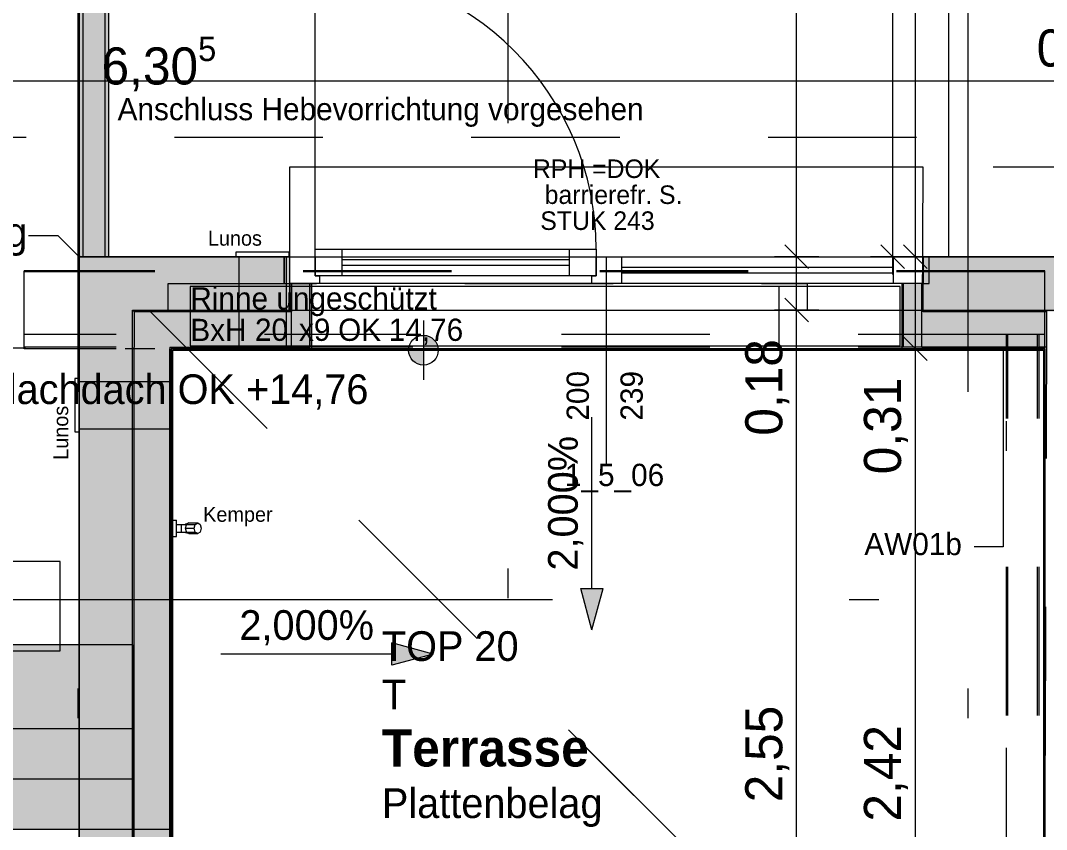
# Model space of a CAD drawing. Header units: metres. Extents: x -3 to 171, y -23 to 41.
# Drawn here: x 2.807 to 6.265, y -12.774 to -10.05 of the extents above; entities that cross this region are included whole.
import ezdxf

# ---------------------------------------------------------------- set-up
doc = ezdxf.new("R2010")
doc.units = ezdxf.units.M
doc.header["$MEASUREMENT"] = 0
for name, pattern in [('Achse', [0.004, 0.002, -0.001, 0, -0.001]), ('Punkt 1_1', [0.075, 0.025, -0.05]), ('Schnittlinie', [0.006, 0.003, -0.0015, 0, -0.0015]), ('Untersicht', [0.001, 0.0005, -0.0005])]:
    doc.linetypes.add(name, pattern=pattern)
for name, color, linetype in [('5._2.DG PP STG1_1_000 Achsraster', 7, 'Continuous'), ('5._2.DG PP STG1_1_110 Wand Aussen', 7, 'Continuous'), ('5._2.DG PP STG1_1_112 Wand Aussen - Schachtwände', 7, 'Continuous'), ('5._2.DG PP STG1_1_130 Wand Innen', 7, 'Continuous'), ('5._2.DG PP STG1_1_220 Bodenaufbau', 7, 'Continuous'), ('5._2.DG PP STG1_1_221 Bodenaufbau - Abdichtung', 7, 'Continuous'), ('5._2.DG PP STG1_1_221 Bodenaufbau - Terrassenbelag', 7, 'Continuous'), ('5._2.DG PP STG1_1_230 Decke abgehaengt', 7, 'Continuous'), ('5._2.DG PP STG1_1_310 Dachkonstruktion massiv', 7, 'Continuous'), ('5._2.DG PP STG1_1_330 Dachaufbau', 7, 'Continuous'), ('5._2.DG PP STG1_1_510 Möblierung', 7, 'Continuous'), ('5._2.DG PP STG1_1_520 Fixeinbauten', 7, 'Continuous'), ('5._2.DG PP STG1_1_530 Küche', 7, 'Continuous'), ('5._2.DG PP STG1_1_611 Entwässerung', 7, 'Continuous'), ('5._2.DG PP STG1_1_810 Raum', 7, 'Continuous'), ('5._2.DG PP STG1_1_851 Marker Schnitt', 7, 'Continuous'), ('5._2.DG PP STG1_1_915 Allgemein Beschriftung.x', 7, 'Continuous'), ('5._2.DG PP STG1_1_950 Polierplan Bemaßung', 7, 'Continuous'), ('5._2.DG PP STG1_1_950-1 Polierplan Bemaßung Küche', 7, 'Continuous'), ('5._2.DG PP STG1_1_955 Polierplan Beschriftung', 7, 'Continuous')]:
    doc.layers.add(name, color=color, linetype=linetype)
doc.styles.add('ERSTELLTER_STIL_2', font='')
doc.styles.add('ERSTELLTER_STIL_6', font='')
doc.styles.get('ERSTELLTER_STIL_2').set_extended_font_data('Eurostile')
doc.styles.get('ERSTELLTER_STIL_6').set_extended_font_data('Eurostile', bold=True)

msp = doc.modelspace()

# ---------------------------------------------------------------- hatches: boundary and pattern name
at = {"layer": '5._2.DG PP STG1_1_110 Wand Aussen', "linetype": 'Continuous', "lineweight": 13, "true_color": 0x3f7f02}
for points in [[(3.005, -11.025), (3.185, -11.025), (3.005, -10.845)], [(3.005, -10.845), (3.185, -11.025), (3.185, -10.845)], [(3.6954, -10.845), (3.185, -10.845), (3.185, -11.025), (3.7154, -11.025), (3.7154, -10.935), (3.6954, -10.935)], [(5.8694, -10.935), (5.8494, -10.935), (5.8494, -11.025), (6.39, -11.025), (6.39, -10.845), (5.8694, -10.845)], [(3.005, -11.025), (3.005, -13.3404), (3.185, -13.3404), (3.185, -11.025)]]:
    msp.add_hatch(color=76, dxfattribs=at).paths.add_polyline_path(points)
at = {"layer": '5._2.DG PP STG1_1_110 Wand Aussen', "linetype": 'Continuous', "lineweight": 13, "true_color": 0xff6400}
for points in [[(3.7154, -10.845), (3.6954, -10.845), (3.6954, -10.935), (3.7154, -10.935)], [(5.8494, -10.935), (5.8694, -10.935), (5.8694, -10.845), (5.8494, -10.845)], [(3.7204, -11.15), (3.7824, -11.15), (3.7824, -10.935), (3.7204, -10.935)], [(5.8444, -11.15), (5.8444, -10.935), (5.7824, -10.935), (5.7824, -11.15)], [(3.19, -11.15), (3.31, -11.15), (3.19, -11.03)], [(3.19, -11.03), (3.31, -11.15), (3.31, -11.03)], [(3.31, -11.03), (3.31, -11.15), (3.7204, -11.15), (3.7204, -11.03)], [(5.8444, -11.15), (6.265, -11.15), (6.265, -11.03), (5.8444, -11.03)], [(3.19, -11.15), (3.19, -13.3404), (3.31, -13.3404), (3.31, -11.15)]]:
    msp.add_hatch(color=30, dxfattribs=at).paths.add_polyline_path(points)
at = {"layer": '5._2.DG PP STG1_1_110 Wand Aussen', "linetype": 'Continuous', "lineweight": 0, "true_color": 0x373737}
for points in [[(3.7154, -11.03), (3.7204, -11.03), (3.7204, -10.935), (3.7154, -10.935)], [(5.8494, -11.03), (5.8494, -10.935), (5.8444, -10.935), (5.8444, -11.03)], [(3.185, -11.03), (3.19, -11.03), (3.185, -11.025)], [(3.185, -11.025), (3.19, -11.03), (3.19, -11.025)], [(3.185, -11.03), (3.185, -13.3404), (3.19, -13.3404), (3.19, -11.03)], [(3.19, -11.03), (3.7154, -11.03), (3.7154, -11.025), (3.19, -11.025)], [(5.8494, -11.03), (6.385, -11.03), (6.385, -11.025), (5.8494, -11.025)]]:
    msp.add_hatch(color=250, dxfattribs=at).paths.add_polyline_path(points)
at = {"layer": '5._2.DG PP STG1_1_130 Wand Innen', "linetype": 'Continuous', "lineweight": 13, "true_color": 0xfb02fe}
for points in [[(3.005, -8.6195), (3.005, -10.845), (3.0175, -10.845), (3.0175, -8.6195)], [(3.105, -10.845), (3.105, -8.6195), (3.0925, -8.6195), (3.0925, -10.845)]]:
    msp.add_hatch(color=6, dxfattribs=at).paths.add_polyline_path(points)
at = {"layer": '5._2.DG PP STG1_1_130 Wand Innen', "linetype": 'Continuous', "lineweight": 13, "true_color": 0xffaa00}
msp.add_hatch(color=40, dxfattribs=at).paths.add_polyline_path([(3.0175, -8.6195), (3.0175, -10.845), (3.0925, -10.845), (3.0925, -8.6195)])
at = {"layer": '5._2.DG PP STG1_1_310 Dachkonstruktion massiv', "linetype": 'Continuous', "lineweight": 13, "true_color": 0x3f7f02}
msp.add_hatch(color=76, dxfattribs=at).paths.add_polyline_path([(3.1851, -12.435), (3.1851, -12.1522), (2.775, -12.1522), (2.775, -12.435)])
at = {"layer": '5._2.DG PP STG1_1_310 Dachkonstruktion massiv', "linetype": 'Continuous', "lineweight": 13, "true_color": 0xffaa00}
for points in [[(3.1851, -12.6047), (3.1851, -12.435), (2.775, -12.435), (2.775, -12.6047)], [(0.1771, -12.7744), (3.1851, -12.7744), (3.1851, -12.6047), (2.775, -12.6047), (2.775, -12.7247), (1.075, -12.7247), (1.075, -12.6047), (0.1765, -12.6047)]]:
    msp.add_hatch(color=40, dxfattribs=at).paths.add_polyline_path(points)
at = {"layer": '5._2.DG PP STG1_1_950 Polierplan Bemaßung', "linetype": 'Continuous', "lineweight": 0, "true_color": 0x000000}
for points in [[(4.1651, -11.16), (4.2151, -11.16), (4.2113, -11.1409), (4.2004, -11.1246), (4.1842, -11.1138), (4.1651, -11.11)], [(4.1651, -11.16), (4.1151, -11.16), (4.1189, -11.1791), (4.1297, -11.1954), (4.1459, -11.2062), (4.1651, -11.21)]]:
    msp.add_hatch(color=18, dxfattribs=at).paths.add_polyline_path(points)
at = {"layer": '5._2.DG PP STG1_1_950 Polierplan Bemaßung', "linetype": 'Continuous', "lineweight": 13, "true_color": 0x6c6cff}
for points in [[(4.7329, -12.1024), (4.7704, -11.9625), (4.6954, -11.9625)], [(4.1985, -12.1835), (4.0585, -12.146), (4.0585, -12.221)]]:
    msp.add_hatch(color=171, dxfattribs=at).paths.add_polyline_path(points)
at = {"layer": '5._2.DG PP STG1_1_955 Polierplan Beschriftung', "linetype": 'Continuous', "lineweight": 13, "true_color": 0xfb02fe}
msp.add_hatch(color=6, dxfattribs=at).paths.add_polyline_path([(3.0025, -10.845), (3.0027, -10.846), (3.0032, -10.8468), (3.004, -10.8473), (3.005, -10.8475), (3.006, -10.8473), (3.0068, -10.8468), (3.0073, -10.846), (3.0075, -10.845), (3.0073, -10.844), (3.0068, -10.8432), (3.006, -10.8427), (3.005, -10.8425), (3.004, -10.8427), (3.0032, -10.8432), (3.0027, -10.844)])

# ---------------------------------------------------------------- linework, layer by layer
at = {"layer": '5._2.DG PP STG1_1_000 Achsraster', "color": 5, "linetype": 'Achse', "lineweight": 0, "ltscale": 1000}
for p, q in [((3, 3), (3, -22.5231)), ((6, 3), (6, -22.5231)), ((-1.5, -12), (21, -12))]:
    msp.add_line(p, q, dxfattribs=at)
at = {"layer": '5._2.DG PP STG1_1_110 Wand Aussen', "color": 7, "linetype": 'Continuous', "lineweight": 13, "ltscale": 1000}
for p, q in [((3.8004, -10.82), (3.8004, -9.873)), ((3.8004, -10.91), (3.8004, -10.82)), ((3.8004, -10.82), (3.8904, -10.82)), ((3.8904, -10.82), (4.6574, -10.82)), ((3.8904, -10.82), (3.8904, -10.91)), ((4.6574, -10.91), (4.6574, -10.82)), ((4.6574, -10.82), (4.7474, -10.82)), ((4.7474, -10.82), (4.7474, -10.91)), ((3.7154, -10.845), (3.8004, -10.845)), ((3.7154, -10.935), (3.7154, -10.845)), ((3.8004, -10.845), (3.8004, -10.91)), ((3.8904, -10.855), (4.6574, -10.855)), ((4.7474, -10.91), (4.7474, -10.845)), ((4.7474, -10.845), (4.7824, -10.845)), ((4.7824, -10.845), (4.8324, -10.845)), ((4.7824, -11.5441), (4.7824, -10.845)), ((4.8324, -10.845), (5.7494, -10.845)), ((4.8324, -10.845), (4.8324, -10.935)), ((5.7494, -10.935), (5.7494, -10.845)), ((5.7494, -10.845), (5.8494, -10.845)), ((5.8494, -10.845), (5.8494, -10.935)), ((4.6574, -10.875), (3.8904, -10.875)), ((4.8324, -10.88), (5.7494, -10.88)), ((3.8004, -10.91), (3.8154, -10.91)), ((3.8904, -10.91), (3.8004, -10.91)), ((3.8154, -10.91), (3.8154, -10.935)), ((4.6574, -10.91), (3.8904, -10.91)), ((4.7474, -10.91), (4.6574, -10.91)), ((4.7324, -10.935), (4.7324, -10.91)), ((4.7324, -10.91), (4.7474, -10.91)), ((5.7494, -10.9), (4.8324, -10.9)), ((3.7154, -10.935), (3.7204, -10.935)), ((3.8154, -10.935), (3.7154, -10.935)), ((3.7154, -10.935), (3.7204, -10.935)), ((3.7154, -10.935), (3.7204, -10.935)), ((3.7204, -10.935), (3.7824, -10.935)), ((3.7204, -10.935), (3.7204, -11.03)), ((3.7204, -11.03), (3.7204, -10.935)), ((3.7204, -10.935), (3.7824, -10.935)), ((3.7204, -10.935), (3.7824, -10.935)), ((3.7824, -10.935), (3.7824, -11.15)), ((3.7824, -10.935), (3.7874, -10.935)), ((3.7824, -11.15), (3.7824, -10.935)), ((3.7874, -10.935), (3.7874, -11.155)), ((3.7874, -10.935), (3.7874, -11.155)), ((4.7324, -10.935), (3.8154, -10.935)), ((4.7824, -10.935), (4.7324, -10.935)), ((4.8324, -10.935), (4.7824, -10.935)), ((5.7494, -10.935), (4.8324, -10.935)), ((5.8494, -10.935), (5.7494, -10.935)), ((5.7774, -10.935), (5.7774, -11.155)), ((5.7824, -10.935), (5.7774, -10.935)), ((5.7774, -10.935), (5.7774, -11.155)), ((5.8444, -10.935), (5.7824, -10.935)), ((5.7824, -10.935), (5.7824, -11.15)), ((5.7824, -11.15), (5.7824, -10.935)), ((5.8444, -10.935), (5.7824, -10.935)), ((5.8444, -10.935), (5.7824, -10.935)), ((5.8494, -10.935), (5.8444, -10.935)), ((5.8444, -10.935), (5.8444, -11.03)), ((5.8444, -11.03), (5.8444, -10.935)), ((5.8494, -10.935), (5.8444, -10.935)), ((5.8494, -10.935), (5.8444, -10.935)), ((3.19, -11.03), (3.19, -11.15)), ((3.19, -11.03), (3.7154, -11.03)), ((3.19, -11.03), (3.19, -11.15)), ((3.7154, -11.03), (3.7204, -11.03)), ((3.7204, -11.15), (3.7204, -11.03)), ((5.8494, -11.03), (5.8444, -11.03)), ((5.8444, -11.15), (5.8444, -11.03)), ((5.8494, -11.03), (6.265, -11.03)), ((3.19, -13.3404), (3.19, -11.15)), ((3.31, -11.15), (3.31, -11.155)), ((3.31, -11.15), (3.7204, -11.15)), ((3.31, -11.15), (3.31, -11.155)), ((3.31, -13.3404), (3.31, -11.155)), ((3.7204, -11.15), (3.7824, -11.15)), ((3.7824, -11.155), (3.7874, -11.155)), ((3.7824, -11.155), (5.7824, -11.155)), ((3.7824, -11.155), (3.7874, -11.155)), ((5.7824, -11.155), (5.7774, -11.155)), ((5.7824, -11.155), (5.7774, -11.155)), ((5.8444, -11.15), (5.7824, -11.15)), ((5.7824, -11.155), (5.7824, -11.155)), ((5.8444, -11.15), (6.26, -11.15)), ((6.265, -11.15), (6.26, -11.15)), ((6.265, -11.15), (6.26, -11.15))]:
    msp.add_line(p, q, dxfattribs=at)
at = {"layer": '5._2.DG PP STG1_1_110 Wand Aussen', "color": 7, "linetype": 'Continuous', "lineweight": 18, "ltscale": 1000}
for p, q in [((3.6954, -10.935), (3.6954, -10.845)), ((3.6954, -10.935), (3.6954, -10.845)), ((3.6954, -10.935), (3.6954, -10.845)), ((5.8694, -10.935), (5.8694, -10.845)), ((5.8694, -10.935), (5.8694, -10.845)), ((5.8694, -10.935), (5.8694, -10.845)), ((3.6954, -10.935), (3.7154, -10.935)), ((3.6954, -10.935), (3.7154, -10.935)), ((3.6954, -10.935), (3.7154, -10.935)), ((3.7154, -11.025), (3.7154, -10.935)), ((5.8494, -10.935), (5.8694, -10.935)), ((5.8494, -11.025), (5.8494, -10.935)), ((5.8494, -10.935), (5.8694, -10.935)), ((5.8494, -10.935), (5.8694, -10.935)), ((3.185, -11.025), (3.185, -11.03)), ((3.185, -11.025), (3.7154, -11.025)), ((3.185, -11.025), (3.185, -11.03)), ((3.185, -13.3404), (3.185, -11.03)), ((5.8494, -11.025), (6.385, -11.025))]:
    msp.add_line(p, q, dxfattribs=at)
at = {"layer": '5._2.DG PP STG1_1_110 Wand Aussen', "color": 8, "linetype": 'Punkt 1_1', "lineweight": 13, "ltscale": 1000}
for p, q in [((3.6954, -10.845), (5.8694, -10.845)), ((3.7874, -11.155), (5.7774, -11.155))]:
    msp.add_line(p, q, dxfattribs=at)
at = {"layer": '5._2.DG PP STG1_1_110 Wand Aussen', "color": 7, "linetype": 'Continuous', "lineweight": 18, "ltscale": 1000, "flags": 128}
for points in [[(3.005, -10.845), (3.005, -11.025)], [(3.6954, -10.845), (3.005, -10.845)], [(6.39, -10.845), (5.8694, -10.845)], [(3.005, -11.025), (3.005, -13.3404)]]:
    msp.add_lwpolyline(points, dxfattribs=at)
at = {"layer": '5._2.DG PP STG1_1_110 Wand Aussen', "color": 7, "linetype": 'Continuous', "lineweight": 13, "ltscale": 1000, "flags": 128}
for points in [[(3.7154, -10.845), (3.6954, -10.845), (3.6954, -10.935), (3.7154, -10.935)], [(5.8494, -10.935), (5.8694, -10.935), (5.8694, -10.845), (5.8494, -10.845)]]:
    msp.add_lwpolyline(points, close=True, dxfattribs=at)
for points in [[(3.315, -11.155), (3.7824, -11.155)], [(3.315, -13.3404), (3.315, -11.155)], [(5.7824, -11.155), (6.26, -11.155)], [(6.26, -11.155), (6.26, -14.995)]]:
    msp.add_lwpolyline(points, dxfattribs=at)
at = {"layer": '5._2.DG PP STG1_1_110 Wand Aussen', "color": 7, "linetype": 'Continuous', "lineweight": 13, "ltscale": 1000}
msp.add_arc((3.8004, -10.82), 0.947, 0, 90, dxfattribs=at)
msp.add_point((3.7824, -11.155), dxfattribs=at)
at = {"layer": '5._2.DG PP STG1_1_112 Wand Aussen - Schachtwände', "color": 7, "linetype": 'Continuous', "lineweight": 13, "ltscale": 1000, "flags": 128}
msp.add_lwpolyline([(3.7874, -11.145), (5.7724, -11.145), (5.7724, -10.945), (3.7874, -10.945)], close=True, dxfattribs=at)
at = {"layer": '5._2.DG PP STG1_1_130 Wand Innen', "color": 7, "linetype": 'Continuous', "lineweight": 18, "ltscale": 1000}
for p, q in [((3.0175, -8.6195), (3.0175, -10.845)), ((3.0925, -10.845), (3.0925, -8.6195))]:
    msp.add_line(p, q, dxfattribs=at)
at = {"layer": '5._2.DG PP STG1_1_130 Wand Innen', "color": 7, "linetype": 'Continuous', "lineweight": 18, "ltscale": 1000, "flags": 128}
for points in [[(3.005, -8.6195), (3.005, -10.845)], [(3.105, -10.845), (3.105, -8.6195)], [(3.005, -10.845), (3.105, -10.845)]]:
    msp.add_lwpolyline(points, dxfattribs=at)
at = {"layer": '5._2.DG PP STG1_1_220 Bodenaufbau', "color": 7, "linetype": 'Continuous', "lineweight": 13, "ltscale": 1000, "true_color": 0xf4f4f4, "flags": 128}
msp.add_lwpolyline([(6.635, -1.705), (0.3163, -1.705), (0.3588, -13.2951), (3.005, -13.295), (3.005, -10.845), (6.57, -10.845), (6.57, -14.69), (12.24, -14.69), (12.24, -10.845), (18.6389, -10.845), (18.6693, -1.705), (12.345, -1.705), (12.345, -0.5726), (6.635, -0.5726)], close=True, dxfattribs=at)
at = {"layer": '5._2.DG PP STG1_1_220 Bodenaufbau', "color": 7, "linetype": 'Continuous', "lineweight": 13, "ltscale": 1000, "flags": 128}
msp.add_lwpolyline([(3.315, -13.9344), (6.26, -13.9344), (6.26, -11.155), (3.315, -11.155)], close=True, dxfattribs=at)
at = {"layer": '5._2.DG PP STG1_1_221 Bodenaufbau - Abdichtung', "color": 171, "linetype": 'Untersicht', "lineweight": 13, "ltscale": 1000, "true_color": 0x6c6cff, "flags": 128}
for points in [[(3.305, -10.935), (5.459, -10.935)], [(3.305, -11.025), (3.305, -10.935)], [(5.459, -10.935), (5.459, -11.025)], [(3.1851, -11.025), (3.24, -11.025)], [(3.1851, -13.545), (3.1851, -11.025)], [(3.24, -11.025), (3.305, -11.025)], [(5.76, -13.545), (3.24, -11.025)], [(3.24, -11.025), (5.76, -13.545)], [(5.459, -11.025), (6.2655, -11.025)], [(6.2655, -11.025), (6.2587, -13.0463)]]:
    msp.add_lwpolyline(points, dxfattribs=at)
at = {"layer": '5._2.DG PP STG1_1_221 Bodenaufbau - Abdichtung', "color": 7, "linetype": 'Continuous', "lineweight": 18, "ltscale": 1000, "flags": 128}
for points in [[(3.1851, -11.025), (6.39, -11.025)], [(3.1851, -13.545), (3.1851, -11.025)]]:
    msp.add_lwpolyline(points, dxfattribs=at)
at = {"layer": '5._2.DG PP STG1_1_221 Bodenaufbau - Terrassenbelag', "color": 7, "linetype": 'Continuous', "lineweight": 18, "ltscale": 1000, "flags": 128}
for points in [[(3.3201, -11.16), (6.255, -11.16)], [(3.3201, -13.545), (3.3201, -11.16)], [(6.255, -11.16), (6.255, -13.545)]]:
    msp.add_lwpolyline(points, dxfattribs=at)
at = {"layer": '5._2.DG PP STG1_1_230 Decke abgehaengt', "color": 8, "linetype": 'Untersicht', "lineweight": 13, "ltscale": 1000}
msp.add_line((6.585, -10.5429), (5.8494, -10.5429), dxfattribs=at)
at = {"layer": '5._2.DG PP STG1_1_310 Dachkonstruktion massiv', "color": 7, "linetype": 'Continuous', "lineweight": 18, "ltscale": 1000}
for p, q in [((3.1851, -12.1522), (2.775, -12.1522)), ((3.1851, -12.1522), (3.1851, -12.435)), ((3.1851, -12.435), (2.775, -12.435))]:
    msp.add_line(p, q, dxfattribs=at)
at = {"layer": '5._2.DG PP STG1_1_310 Dachkonstruktion massiv', "color": 7, "linetype": 'Continuous', "lineweight": 13, "ltscale": 1000}
for p, q in [((3.1851, -12.6047), (2.775, -12.6047)), ((3.1851, -12.7744), (0.1771, -12.7744))]:
    msp.add_line(p, q, dxfattribs=at)
at = {"layer": '5._2.DG PP STG1_1_310 Dachkonstruktion massiv', "color": 8, "linetype": 'Untersicht', "lineweight": 13, "ltscale": 1000, "flags": 128}
for points in [[(0.3266, -10.4422), (6.57, -10.4422), (6.57, -11.1522)], [(0.3509, -11.1522), (1.0768, -11.1522), (1.0768, -10.5357), (2.7768, -10.5357), (2.7768, -11.1522), (3.005, -11.1522)]]:
    msp.add_lwpolyline(points, dxfattribs=at)
at = {"layer": '5._2.DG PP STG1_1_310 Dachkonstruktion massiv', "color": 8, "linetype": 'Punkt 1_1', "lineweight": 13, "ltscale": 1000, "flags": 128}
msp.add_lwpolyline([(5.8494, -10.5429), (3.7134, -10.5429), (3.7134, -11.025), (5.8477, -11.025)], close=True, dxfattribs=at)
at = {"layer": '5._2.DG PP STG1_1_310 Dachkonstruktion massiv', "color": 7, "linetype": 'Continuous', "lineweight": 13, "ltscale": 1000, "flags": 128}
msp.add_lwpolyline([(3.1851, -12.435), (3.1851, -12.6047), (3.1851, -12.7744)], dxfattribs=at)
at = {"layer": '5._2.DG PP STG1_1_310 Dachkonstruktion massiv', "color": 7, "linetype": 'Continuous', "lineweight": 18, "ltscale": 1000, "flags": 128}
msp.add_lwpolyline([(3.1851, -12.7744), (3.1851, -13.9344)], dxfattribs=at)
at = {"layer": '5._2.DG PP STG1_1_330 Dachaufbau', "color": 7, "linetype": 'Continuous', "lineweight": 13, "ltscale": 1000}
msp.add_line((3.315, -12.7744), (0.0471, -12.7744), dxfattribs=at)
at = {"layer": '5._2.DG PP STG1_1_510 Möblierung', "color": 8, "linetype": 'Continuous', "lineweight": 13, "ltscale": 1000, "true_color": 0x7e7f7f}
for p, q in [((2.9404, -11.8722), (2.5904, -11.8722)), ((2.9404, -12.1722), (2.9404, -11.8722)), ((2.5904, -12.1722), (2.9404, -12.1722))]:
    msp.add_line(p, q, dxfattribs=at)
at = {"layer": '5._2.DG PP STG1_1_520 Fixeinbauten', "color": 7, "linetype": 'Continuous', "lineweight": 13, "ltscale": 1000}
for p, q in [((3.3201, -11.788), (3.3201, -11.732)), ((3.3201, -11.732), (3.3331, -11.732)), ((3.3331, -11.788), (3.3331, -11.732)), ((3.3331, -11.747), (3.3488, -11.747)), ((3.3488, -11.747), (3.3662, -11.747)), ((3.3488, -11.747), (3.3488, -11.773)), ((3.363, -11.7464), (3.3619, -11.747)), ((3.3654, -11.7455), (3.363, -11.7464)), ((3.3632, -11.76), (3.3662, -11.7484)), ((3.368, -11.745), (3.3654, -11.7455)), ((3.3662, -11.7484), (3.3662, -11.747)), ((3.3669, -11.747), (3.3662, -11.747)), ((3.3662, -11.7484), (3.3665, -11.7473)), ((3.3665, -11.7473), (3.3669, -11.747)), ((3.3665, -11.7473), (3.3963, -11.7473)), ((3.3746, -11.742), (3.3669, -11.747)), ((3.37, -11.745), (3.368, -11.745)), ((3.3746, -11.742), (3.4044, -11.742)), ((3.3929, -11.76), (3.3963, -11.7473)), ((3.3963, -11.7473), (3.4044, -11.742)), ((3.4044, -11.742), (3.4124, -11.7473)), ((3.4124, -11.7473), (3.4158, -11.76)), ((3.3201, -11.788), (3.3331, -11.788)), ((3.3331, -11.773), (3.3488, -11.773)), ((3.3488, -11.773), (3.3662, -11.773)), ((3.3619, -11.773), (3.363, -11.7736)), ((3.363, -11.7736), (3.3654, -11.7745)), ((3.3632, -11.76), (3.3929, -11.76)), ((3.3662, -11.7716), (3.3632, -11.76)), ((3.3654, -11.7745), (3.368, -11.775)), ((3.3665, -11.7727), (3.3662, -11.7716)), ((3.3662, -11.7716), (3.3662, -11.773)), ((3.3669, -11.773), (3.3662, -11.773)), ((3.3669, -11.773), (3.3665, -11.7727)), ((3.3665, -11.7727), (3.3963, -11.7727)), ((3.3746, -11.778), (3.3669, -11.773)), ((3.368, -11.775), (3.37, -11.775)), ((3.3746, -11.778), (3.4044, -11.778)), ((3.3963, -11.7727), (3.3929, -11.76)), ((3.4044, -11.778), (3.3963, -11.7727)), ((3.4124, -11.7727), (3.4044, -11.778)), ((3.4158, -11.76), (3.4124, -11.7727))]:
    msp.add_line(p, q, dxfattribs=at)
at = {"layer": '5._2.DG PP STG1_1_520 Fixeinbauten', "color": 8, "linetype": 'Untersicht', "lineweight": 0, "ltscale": 1000, "flags": 128}
for points in [[(3.533, -10.83), (3.533, -10.845)], [(3.713, -10.83), (3.533, -10.83)], [(3.533, -10.845), (3.713, -10.845)], [(3.543, -10.845), (3.543, -11.155)], [(3.703, -10.845), (3.703, -11.155)], [(3.713, -10.845), (3.713, -10.83)], [(3.543, -11.155), (3.5469, -11.155), (3.5583, -11.155), (3.576, -11.155), (3.5983, -11.155), (3.623, -11.155), (3.6477, -11.155), (3.67, -11.155), (3.6877, -11.155), (3.6991, -11.155), (3.703, -11.155)], [(2.99, -11.255), (2.99, -11.435)], [(3.005, -11.255), (2.99, -11.255)], [(3.005, -11.435), (3.005, -11.255)], [(3.005, -11.265), (3.315, -11.265)], [(3.315, -11.425), (3.315, -11.4211), (3.315, -11.4097), (3.315, -11.392), (3.315, -11.3697), (3.315, -11.345), (3.315, -11.3203), (3.315, -11.298), (3.315, -11.2803), (3.315, -11.2689), (3.315, -11.265)], [(2.99, -11.435), (3.005, -11.435)], [(3.005, -11.425), (3.315, -11.425)]]:
    msp.add_lwpolyline(points, dxfattribs=at)
at = {"layer": '5._2.DG PP STG1_1_530 Küche', "color": 150, "linetype": 'Continuous', "lineweight": 13, "ltscale": 1000, "true_color": 0x0f7ffe, "flags": 128}
msp.add_lwpolyline([(6.585, -10.845), (6.585, -7.865), (5.935, -7.865), (5.935, -10.845)], close=True, dxfattribs=at)
at = {"layer": '5._2.DG PP STG1_1_611 Entwässerung', "color": 14, "linetype": 'Achse', "lineweight": 13, "ltscale": 1000, "true_color": 0xa80000}
for p, q in [((6.13, -14.4994), (6.13, -11.1064)), ((6.26, -11.155), (2.82, -11.155))]:
    msp.add_line(p, q, dxfattribs=at)
at = {"layer": '5._2.DG PP STG1_1_611 Entwässerung', "color": 171, "linetype": 'Untersicht', "lineweight": 13, "ltscale": 1000, "true_color": 0x6c6cff, "flags": 128}
for points in [[(6.26, -10.8929), (2.82, -10.8929)], [(2.82, -10.8964), (2.82, -10.8929)], [(6.26, -10.8964), (2.82, -10.8964)], [(2.82, -11.1071), (2.82, -10.8964)], [(6.26, -10.8964), (6.26, -10.8929)], [(6.26, -11.1071), (6.26, -10.8964)], [(6.13, -11.1071), (2.82, -11.1071)], [(2.82, -11.15), (2.82, -11.1071)], [(6.13, -11.1064), (6.135, -11.1064)], [(6.13, -14.39), (6.13, -11.1064)], [(6.135, -14.39), (6.135, -11.1064)], [(6.235, -11.1071), (6.135, -11.1071)], [(6.235, -11.1064), (6.24, -11.1064)], [(6.235, -14.39), (6.235, -11.1064)], [(6.24, -14.39), (6.24, -11.1064)], [(6.26, -11.1071), (6.24, -11.1071)], [(6.26, -11.15), (6.26, -11.1071)], [(2.82, -11.155), (2.82, -11.15)], [(6.13, -11.15), (2.82, -11.15)], [(6.13, -11.155), (2.82, -11.155)], [(6.235, -11.15), (6.135, -11.15)], [(6.235, -11.155), (6.135, -11.155)], [(6.26, -11.15), (6.24, -11.15)], [(6.26, -11.155), (6.24, -11.155)], [(6.26, -11.155), (6.26, -11.15)]]:
    msp.add_lwpolyline(points, dxfattribs=at)
at = {"layer": '5._2.DG PP STG1_1_611 Entwässerung', "color": 7, "linetype": 'Continuous', "lineweight": 13, "ltscale": 1000, "flags": 128}
msp.add_lwpolyline([(3.3795, -11.145), (5.3645, -11.145), (5.3645, -10.945), (3.3795, -10.945)], close=True, dxfattribs=at)
at = {"layer": '5._2.DG PP STG1_1_851 Marker Schnitt', "color": 7, "linetype": 'Schnittlinie', "lineweight": 13, "ltscale": 1000}
msp.add_line((4.45, 4.805), (4.45, -18.475), dxfattribs=at)
at = {"layer": '5._2.DG PP STG1_1_915 Allgemein Beschriftung.x', "color": 7, "linetype": 'Continuous', "lineweight": 13, "ltscale": 1000}
for p, q in [((6.1315, -11.1583), (6.1065, -11.1517)), ((6.119, -11.155), (6.119, -11.8228)), ((6.119, -11.8228), (6.0209, -11.8228))]:
    msp.add_line(p, q, dxfattribs=at)
at = {"layer": '5._2.DG PP STG1_1_950 Polierplan Bemaßung', "color": 76, "linetype": 'Continuous', "lineweight": 13, "ltscale": 1000, "true_color": 0x3f7f02}
for p, q in [((5.423, -10.845), (5.423, -2.8478)), ((0.3476, -10.2528), (6.655, -10.2528)), ((5.383, -10.805), (5.463, -10.885)), ((5.498, -10.845), (5.348, -10.845)), ((5.423, -11.025), (5.423, -10.845)), ((5.383, -10.985), (5.463, -11.065)), ((5.498, -11.025), (5.348, -11.025)), ((5.423, -13.575), (5.423, -11.025))]:
    msp.add_line(p, q, dxfattribs=at)
at = {"layer": '5._2.DG PP STG1_1_950 Polierplan Bemaßung', "color": 6, "linetype": 'Continuous', "lineweight": 13, "ltscale": 1000, "true_color": 0xfb02fe}
for p, q in [((5.823, -10.845), (5.823, -7.265)), ((5.783, -10.805), (5.863, -10.885)), ((5.898, -10.845), (5.748, -10.845)), ((5.823, -11.155), (5.823, -10.845)), ((5.783, -11.115), (5.863, -11.195)), ((5.898, -11.155), (5.748, -11.155)), ((5.823, -13.575), (5.823, -11.155))]:
    msp.add_line(p, q, dxfattribs=at)
at = {"layer": '5._2.DG PP STG1_1_950 Polierplan Bemaßung', "color": 7, "linetype": 'Continuous', "lineweight": 13, "ltscale": 1000}
for p, q in [((4.1651, -11.06), (4.1651, -11.26)), ((4.2651, -11.16), (4.0651, -11.16))]:
    msp.add_line(p, q, dxfattribs=at)
at = {"layer": '5._2.DG PP STG1_1_950 Polierplan Bemaßung', "color": 171, "linetype": 'Continuous', "lineweight": 13, "ltscale": 1000, "true_color": 0x6c6cff}
for p, q in [((4.7329, -11.9024), (4.7329, -11.3861)), ((4.7329, -11.9625), (4.7329, -11.9024)), ((4.6954, -11.9625), (4.7704, -11.9625)), ((4.7329, -12.1024), (4.6954, -11.9625)), ((4.7329, -12.1024), (4.7704, -11.9625)), ((4.0585, -12.221), (4.0585, -12.146)), ((4.1985, -12.1835), (4.0585, -12.146)), ((3.9985, -12.1835), (3.4822, -12.1835)), ((4.0585, -12.1835), (3.9985, -12.1835)), ((4.1985, -12.1835), (4.0585, -12.221))]:
    msp.add_line(p, q, dxfattribs=at)
at = {"layer": '5._2.DG PP STG1_1_950 Polierplan Bemaßung', "color": 7, "linetype": 'Continuous', "lineweight": 13, "ltscale": 1000}
msp.add_circle((4.1651, -11.16), 0.05, dxfattribs=at)
at = {"layer": '5._2.DG PP STG1_1_950-1 Polierplan Bemaßung Küche', "color": 150, "linetype": 'Continuous', "lineweight": 13, "ltscale": 1000, "true_color": 0x0f7ffe}
for p, q in [((5.7468, -10.845), (5.7468, -7.265)), ((5.7068, -10.805), (5.7868, -10.885)), ((5.8218, -10.845), (5.6718, -10.845)), ((5.7468, -10.905), (5.7468, -10.845))]:
    msp.add_line(p, q, dxfattribs=at)
at = {"layer": '5._2.DG PP STG1_1_955 Polierplan Beschriftung', "color": 6, "linetype": 'Continuous', "lineweight": 13, "ltscale": 1000, "true_color": 0xfb02fe}
for p, q in [((2.9343, -10.7743), (2.8343, -10.7743)), ((3.0032, -10.8432), (2.9343, -10.7743))]:
    msp.add_line(p, q, dxfattribs=at)
at = {"layer": '5._2.DG PP STG1_1_955 Polierplan Beschriftung', "color": 8, "linetype": 'Untersicht', "lineweight": 13, "ltscale": 1000, "flags": 128}
msp.add_lwpolyline([(0.324, -11.1522), (3.005, -11.1522), (3.005, -11.7899)], dxfattribs=at)
at = {"layer": '5._2.DG PP STG1_1_955 Polierplan Beschriftung', "color": 6, "linetype": 'Continuous', "lineweight": 13, "ltscale": 1000, "true_color": 0xfb02fe}
msp.add_circle((3.005, -10.845), 0.0025, dxfattribs=at)

# ---------------------------------------------------------------- texts
at = {"layer": '5._2.DG PP STG1_1_110 Wand Aussen', "color": 7, "linetype": 'Continuous', "lineweight": 13, "attachment_point": 9, "style": 'ERSTELLTER_STIL_2'}
for s, insert, char_height in [('\\A1;{\\pqr;\\pt0;\\fEurostile|b0|i0|c0|p0;\\W1.000000;RPH =DOK}', (4.9636, -10.5808), 0.0625), ('\\A1;{\\pqr;\\pt0;\\fEurostile|b0|i0|c0|p0;\\W1.000000;barrierefr. S. }', (5.0382, -10.6683), 0.0625), ('\\A1;{\\pqr;\\pt0;\\fEurostile|b0|i0|c0|p0;\\W1.000000;STUK 243}', (4.9445, -10.7558), 0.0625), ('\\A1;{\\pqr;\\pt0;\\fEurostile|b0|i0|c0|p0;\\W1.000000;1_5_06}', (4.9766, -11.6393), 0.075)]:
    msp.add_mtext(s, dxfattribs=dict(at, insert=insert, char_height=char_height))
at = {"layer": '5._2.DG PP STG1_1_110 Wand Aussen', "color": 7, "linetype": 'Continuous', "lineweight": 13, "char_height": 0.075, "attachment_point": 9, "rotation": 90, "style": 'ERSTELLTER_STIL_2'}
for s, insert in [('\\A1;{\\pqr;\\pt0;\\fEurostile|b0|i0|c0|p0;\\W1.000000;200}', (4.7238, -11.23)), ('\\A1;{\\pqr;\\pt0;\\fEurostile|b0|i0|c0|p0;\\W1.000000;239}', (4.9053, -11.23))]:
    msp.add_mtext(s, dxfattribs=dict(at, insert=insert))
at = {"layer": '5._2.DG PP STG1_1_810 Raum', "color": 7, "linetype": 'Continuous', "lineweight": 13, "attachment_point": 1}
for s, insert, char_height, style in [('\\A1;{\\pql;\\pt0;\\fEurostile|b0|i0|c0|p0;\\W1.000000;TOP 20}', (4.0252, -12.1067), 0.1, 'ERSTELLTER_STIL_2'), ('\\A1;{\\pql;\\pt0;\\fEurostile|b0|i0|c0|p0;\\W1.000000;T}', (4.0252, -12.2703), 0.1, 'ERSTELLTER_STIL_2'), ('\\A1;{\\pql;\\pt0;\\fEurostile|b1|i0|c0|p0;\\W1.000000;Terrasse}', (4.0252, -12.4374), 0.125, 'ERSTELLTER_STIL_6'), ('\\A1;{\\pql;\\pt0;\\fEurostile|b0|i0|c0|p0;\\W1.000000;Plattenbelag}', (4.0252, -12.6359), 0.1, 'ERSTELLTER_STIL_2')]:
    msp.add_mtext(s, dxfattribs=dict(at, insert=insert, char_height=char_height, style=style))
at = {"layer": '5._2.DG PP STG1_1_915 Allgemein Beschriftung.x', "color": 7, "linetype": 'Continuous', "lineweight": 13, "char_height": 0.075, "style": 'ERSTELLTER_STIL_2'}
for s, insert, attachment_point in [('\\A1;{\\pql;\\fEurostile|b0|i0|c0|p0;\\W1.000000;Anschluss Hebevorrichtung vorgesehen}', (3.1344, -10.3103), 1), ('\\A1;{\\pql;\\fEurostile|b0|i0|c0|p0;\\W1.000000;AW01b}', (5.651, -11.8134), 4)]:
    msp.add_mtext(s, dxfattribs=dict(at, insert=insert, attachment_point=attachment_point))
at = {"layer": '5._2.DG PP STG1_1_915 Allgemein Beschriftung.x', "color": 250, "linetype": 'Continuous', "lineweight": 13, "true_color": 0x3f3f3f, "char_height": 0.05, "attachment_point": 8, "style": 'ERSTELLTER_STIL_2'}
for s, insert in [('\\A1;{\\pqc;\\fEurostile|b0|i0|c0|p0;\\W1.000000;Lunos}', (3.5298, -10.8086)), ('\\A1;{\\pqc;\\fEurostile|b0|i0|c0|p0;\\W1.000000;Kemper}', (3.5399, -11.7531))]:
    msp.add_mtext(s, dxfattribs=dict(at, insert=insert))
at = {"layer": '5._2.DG PP STG1_1_915 Allgemein Beschriftung.x', "color": 250, "linetype": 'Continuous', "lineweight": 13, "true_color": 0x3f3f3f, "insert": (2.9686, -11.4382), "char_height": 0.05, "attachment_point": 8, "rotation": 90, "style": 'ERSTELLTER_STIL_2'}
msp.add_mtext('\\A1;{\\pqc;\\fEurostile|b0|i0|c0|p0;\\W1.000000;Lunos}', dxfattribs=at)
at = {"layer": '5._2.DG PP STG1_1_950 Polierplan Bemaßung', "color": 76, "linetype": 'Continuous', "lineweight": 13, "true_color": 0x3f7f02, "insert": (6.232, -10.2278), "char_height": 0.125, "width": 0.382966, "attachment_point": 7, "style": 'ERSTELLTER_STIL_2'}
msp.add_mtext('\\A1;{\\pql;\\fEurostile|b0|i0|c0|p0;\\W1.000000;0,18}', dxfattribs=at)
at = {"layer": '5._2.DG PP STG1_1_950 Polierplan Bemaßung', "color": 76, "linetype": 'Continuous', "lineweight": 13, "true_color": 0x3f7f02, "insert": (3.0804, -10.3015), "char_height": 0.125, "attachment_point": 7, "style": 'ERSTELLTER_STIL_2'}
msp.add_mtext('\\A1;{\\pql;\\fEurostile|b0|i0|c0|p0;\\W1.000000;6,30\\fEurostile|b0|i0|c0|p0;\\W1.000000;\\A1{\\H.66x;\\S5^  ;}}', dxfattribs=at)
at = {"layer": '5._2.DG PP STG1_1_950 Polierplan Bemaßung', "color": 76, "linetype": 'Continuous', "lineweight": 13, "true_color": 0x3f7f02, "char_height": 0.125, "width": 0.382966, "attachment_point": 7, "rotation": 90, "style": 'ERSTELLTER_STIL_2'}
for s, insert in [('\\A1;{\\pql;\\fEurostile|b0|i0|c0|p0;\\W1.000000;0,18}', (5.398, -11.448)), ('\\A1;{\\pql;\\fEurostile|b0|i0|c0|p0;\\W1.000000;2,55}', (5.398, -12.683))]:
    msp.add_mtext(s, dxfattribs=dict(at, insert=insert))
at = {"layer": '5._2.DG PP STG1_1_950 Polierplan Bemaßung', "color": 7, "linetype": 'Continuous', "lineweight": 13, "insert": (2.6826, -11.36), "char_height": 0.1, "width": 1.38245, "attachment_point": 7, "style": 'ERSTELLTER_STIL_2'}
msp.add_mtext('\\A1;{\\pql;\\fEurostile|b0|i0|c0|p0;\\W1.000000;Flachdach OK +14,76}', dxfattribs=at)
at = {"layer": '5._2.DG PP STG1_1_950 Polierplan Bemaßung', "color": 6, "linetype": 'Continuous', "lineweight": 13, "true_color": 0xfb02fe, "char_height": 0.125, "width": 0.382966, "attachment_point": 7, "rotation": 90, "style": 'ERSTELLTER_STIL_2'}
for s, insert in [('\\A1;{\\pql;\\fEurostile|b0|i0|c0|p0;\\W1.000000;0,31}', (5.798, -11.578)), ('\\A1;{\\pql;\\fEurostile|b0|i0|c0|p0;\\W1.000000;2,42}', (5.798, -12.748))]:
    msp.add_mtext(s, dxfattribs=dict(at, insert=insert))
at = {"layer": '5._2.DG PP STG1_1_950 Polierplan Bemaßung', "color": 171, "linetype": 'Continuous', "lineweight": 13, "true_color": 0x6c6cff, "insert": (4.7039, -11.9024), "char_height": 0.1, "attachment_point": 7, "rotation": 90, "style": 'ERSTELLTER_STIL_2'}
msp.add_mtext('\\A1;{\\pql;\\fEurostile|b0|i0|c0|p0;\\W1.000000;2,000\\fEurostile|b0|i0|c0|p0;\\W1.000000;%}', dxfattribs=at)
at = {"layer": '5._2.DG PP STG1_1_950 Polierplan Bemaßung', "color": 171, "linetype": 'Continuous', "lineweight": 13, "true_color": 0x6c6cff, "insert": (3.9985, -12.1544), "char_height": 0.1, "attachment_point": 9, "style": 'ERSTELLTER_STIL_2'}
msp.add_mtext('\\A1;{\\pqr;\\fEurostile|b0|i0|c0|p0;\\W1.000000;2,000\\fEurostile|b0|i0|c0|p0;\\W1.000000;%}', dxfattribs=at)
at = {"layer": '5._2.DG PP STG1_1_955 Polierplan Beschriftung', "color": 6, "linetype": 'Continuous', "lineweight": 13, "true_color": 0xfb02fe, "insert": (2.0201, -10.7774), "char_height": 0.1, "attachment_point": 4, "style": 'ERSTELLTER_STIL_2'}
msp.add_mtext('\\A1;{\\pql;\\fEurostile|b0|i0|c0|p0;\\W1.000000;Fugenbildung}', dxfattribs=at)
at = {"layer": '5._2.DG PP STG1_1_955 Polierplan Beschriftung', "color": 7, "linetype": 'Continuous', "lineweight": 13, "char_height": 0.075, "attachment_point": 1, "style": 'ERSTELLTER_STIL_2'}
for s, insert in [('\\A1;{\\pql;\\fEurostile|b0|i0|c0|p0;\\W1.000000;Rinne ungeschützt\\fEurostile|b0|i0|c0|p0;\\W1.000000;  }', (3.3795, -10.9481)), ('\\A1;{\\pql;\\pt0,1;\\fEurostile|b0|i0|c0|p0;\\W1.000000;BxH }', (3.3795, -11.0543)), ('\\A1;{\\pql;\\pt0,1;\\fEurostile|b0|i0|c0|p0;\\W1.000000;20\\fEurostile|b0|i0|c0|p0;\\W1.000000;\\A1{\\H.66x;\\S^  ;}\\fEurostile|b0|i0|c0|p0;\\W1.000000;\\fEurostile|b0|i0|c0|p0;\\W1.000000;\\A1{\\H.66x;\\S^  ;}\\fEurostile|b0|i0|c0|p0;\\W1.000000;x\\fEurostile|b0|i0|c0|p0;\\W1.000000;\\fEurostile|b0|i0|c0|p0;\\W1.000000;\\fEurostile|b0|i0|c0|p0;\\W1.000000;\\fEurostile|b0|i0|c0|p0;\\W1.000000;\\fEurostile|b0|i0|c0|p0;\\W1.000000;9\\fEurostile|b0|i0|c0|p0;\\W1.000000;\\A1{\\H.66x;\\S^  ;}\\fEurostile|b0|i0|c0|p0;\\W1.000000;\\fEurostile|b0|i0|c0|p0;\\W1.000000;\\A1{\\H.66x;\\S^  ;}\\fEurostile|b0|i0|c0|p0;\\W1.000000;\\fEurostile|b0|i0|c0|p0;\\W1.000000;\\fEurostile|b0|i0|c0|p0;\\W1.000000;\\fEurostile|b0|i0|c0|p0;\\W1.000000;\\fEurostile|b0|i0|c0|p0;\\W1.000000;\\fEurostile|b0|i0|c0|p0;\\W1.000000;\\fEurostile|b0|i0|c0|p0;\\W1.000000;\\A1{\\H.66x;\\S^  ;}\\fEurostile|b0|i0|c0|p0;\\W1.000000;\\fEurostile|b0|i0|c0|p0;\\W1.000000;\\A1{\\H.66x;\\S^  ;}\\fEurostile|b0|i0|c0|p0;\\W1.000000;\\fEurostile|b0|i0|c0|p0;\\W1.000000;\\fEurostile|b0|i0|c0|p0;\\W1.000000;\\fEurostile|b0|i0|c0|p0;\\W1.000000;\\fEurostile|b0|i0|c0|p0;\\W1.000000;\\fEurostile|b0|i0|c0|p0;\\W1.000000;\\fEurostile|b0|i0|c0|p0;\\W1.000000;\\A1{\\H.66x;\\S^  ;}\\fEurostile|b0|i0|c0|p0;\\W1.000000;\\fEurostile|b0|i0|c0|p0;\\W1.000000;\\A1{\\H.66x;\\S^  ;}\\fEurostile|b0|i0|c0|p0;\\W1.000000;\\fEurostile|b0|i0|c0|p0;\\W1.000000;\\fEurostile|b0|i0|c0|p0;\\W1.000000;\\fEurostile|b0|i0|c0|p0;\\W1.000000;\\fEurostile|b0|i0|c0|p0;\\W1.000000;\\fEurostile|b0|i0|c0|p0;\\W1.000000;\\fEurostile|b0|i0|c0|p0;\\W1.000000;\\A1{\\H.66x;\\S^  ;}\\fEurostile|b0|i0|c0|p0;\\W1.000000;\\fEurostile|b0|i0|c0|p0;\\W1.000000;\\A1{\\H.66x;\\S^  ;}\\fEurostile|b0|i0|c0|p0;\\W1.000000;\\fEurostile|b0|i0|c0|p0;\\W1.000000;\\fEurostile|b0|i0|c0|p0;\\W1.000000;\\fEurostile|b0|i0|c0|p0;\\W1.000000;\\fEurostile|b0|i0|c0|p0;\\W1.000000;\\fEurostile|b0|i0|c0|p0;\\W1.000000;\\fEurostile|b0|i0|c0|p0;\\W1.000000;\\A1{\\H.66x;\\S^  ;}\\fEurostile|b0|i0|c0|p0;\\W1.000000;}', (3.5974, -11.0536)), ('\\A1;{\\pql;\\pt0,1;\\fEurostile|b0|i0|c0|p0;\\W1.000000; OK }', (3.8498, -11.0536)), ('\\A1;{\\pql;\\pt0,1;\\fEurostile|b0|i0|c0|p0;\\W1.000000;14,76\\fEurostile|b0|i0|c0|p0;\\W1.000000;\\A1{\\H.66x;\\S^  ;}\\fEurostile|b0|i0|c0|p0;\\W1.000000;\\fEurostile|b0|i0|c0|p0;\\W1.000000;\\A1{\\H.66x;\\S^  ;}\\fEurostile|b0|i0|c0|p0;\\W1.000000;\\fEurostile|b0|i0|c0|p0;\\W1.000000;\\fEurostile|b0|i0|c0|p0;\\W1.000000;\\fEurostile|b0|i0|c0|p0;\\W1.000000;\\fEurostile|b0|i0|c0|p0;\\W1.000000;\\fEurostile|b0|i0|c0|p0;\\W1.000000;\\fEurostile|b0|i0|c0|p0;\\W1.000000;\\A1{\\H.66x;\\S^  ;}\\fEurostile|b0|i0|c0|p0;\\W1.000000;\\fEurostile|b0|i0|c0|p0;\\W1.000000;\\A1{\\H.66x;\\S^  ;}\\fEurostile|b0|i0|c0|p0;\\W1.000000;\\fEurostile|b0|i0|c0|p0;\\W1.000000;\\fEurostile|b0|i0|c0|p0;\\W1.000000;\\fEurostile|b0|i0|c0|p0;\\W1.000000;\\fEurostile|b0|i0|c0|p0;\\W1.000000;\\fEurostile|b0|i0|c0|p0;\\W1.000000;\\fEurostile|b0|i0|c0|p0;\\W1.000000;\\A1{\\H.66x;\\S^  ;}\\fEurostile|b0|i0|c0|p0;\\W1.000000;\\fEurostile|b0|i0|c0|p0;\\W1.000000;\\A1{\\H.66x;\\S^  ;}\\fEurostile|b0|i0|c0|p0;\\W1.000000;\\fEurostile|b0|i0|c0|p0;\\W1.000000;\\fEurostile|b0|i0|c0|p0;\\W1.000000;\\fEurostile|b0|i0|c0|p0;\\W1.000000;\\fEurostile|b0|i0|c0|p0;\\W1.000000;\\fEurostile|b0|i0|c0|p0;\\W1.000000;\\fEurostile|b0|i0|c0|p0;\\W1.000000;\\A1{\\H.66x;\\S^  ;}\\fEurostile|b0|i0|c0|p0;\\W1.000000;\\fEurostile|b0|i0|c0|p0;\\W1.000000;\\fEurostile|b0|i0|c0|p0;\\W1.000000;\\fEurostile|b0|i0|c0|p0;\\W1.000000;\\fEurostile|b0|i0|c0|p0;\\W1.000000;\\fEurostile|b0|i0|c0|p0;\\W1.000000;\\fEurostile|b0|i0|c0|p0;\\W1.000000;\\fEurostile|b0|i0|c0|p0;\\W1.000000;\\fEurostile|b0|i0|c0|p0;\\W1.000000;\\fEurostile|b0|i0|c0|p0;\\W1.000000;\\fEurostile|b0|i0|c0|p0;\\W1.000000;\\fEurostile|b0|i0|c0|p0;\\W1.000000;\\fEurostile|b0|i0|c0|p0;\\W1.000000;\\fEurostile|b0|i0|c0|p0;\\W1.000000;\\fEurostile|b0|i0|c0|p0;\\W1.000000;\\fEurostile|b0|i0|c0|p0;\\W1.000000;\\fEurostile|b0|i0|c0|p0;\\W1.000000;\\fEurostile|b0|i0|c0|p0;\\W1.000000;\\fEurostile|b0|i0|c0|p0;\\W1.000000;}', (4.0482, -11.0536))]:
    msp.add_mtext(s, dxfattribs=dict(at, insert=insert))

doc.saveas('drawing.dxf')
